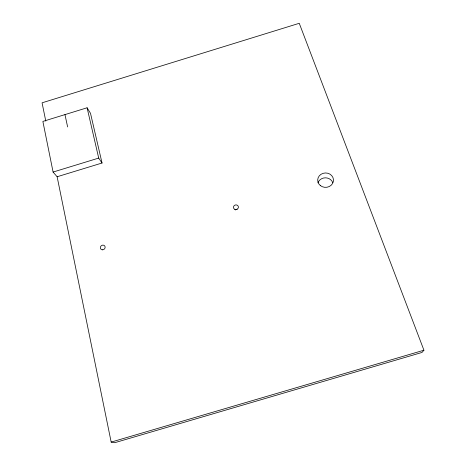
<?xml version="1.0" encoding="UTF-8"?>
<svg xmlns="http://www.w3.org/2000/svg" width="466" height="466" viewBox="0 0 466 466"><rect width="100%" height="100%" fill="white"/><g stroke="black" fill="none" stroke-linecap="round" stroke-linejoin="round"><path stroke-width="0.7" d="M45.79 121.108L42.068 102.817L299.254 23.3L423.932 350.211L421.986 352.453L114.735 442.7L111.17 442.094L57.126 176.754L53.089 172.053L42.872 121.416L87.095 107.78L90.503 113.314L102.042 163.018L57.126 176.754M53.089 172.053L98.705 158.09L102.042 163.018M111.17 442.094L423.932 350.211M87.095 107.78L98.705 158.09M64.96 114.601L67.628 126.938M235.441 209.997A2.447 2.283 -16.2 0 1 237.153 209.246M317.975 182.858A7.771 7.101 -0.3 0 1 325.303 177.82A7.771 7.101 -0.3 0 1 332.776 182.666M320.346 185.555A7.893 7.2 -0.6 0 0 333.324 181.589A7.893 7.2 -0.6 0 0 323.089 173.335A7.893 7.2 -0.6 0 0 320.346 185.555M234.724 209.298A2.487 2.313 -16.3 0 0 238.406 207.102A2.487 2.313 -16.3 0 0 234.666 205.273A2.487 2.313 -16.3 0 0 234.724 209.298M102.607 249.834A2.499 2.266 -39.5 0 0 104.879 246.205A2.499 2.266 -39.5 0 0 100.714 246.392A2.499 2.266 -39.5 0 0 102.607 249.834"/></g></svg>
